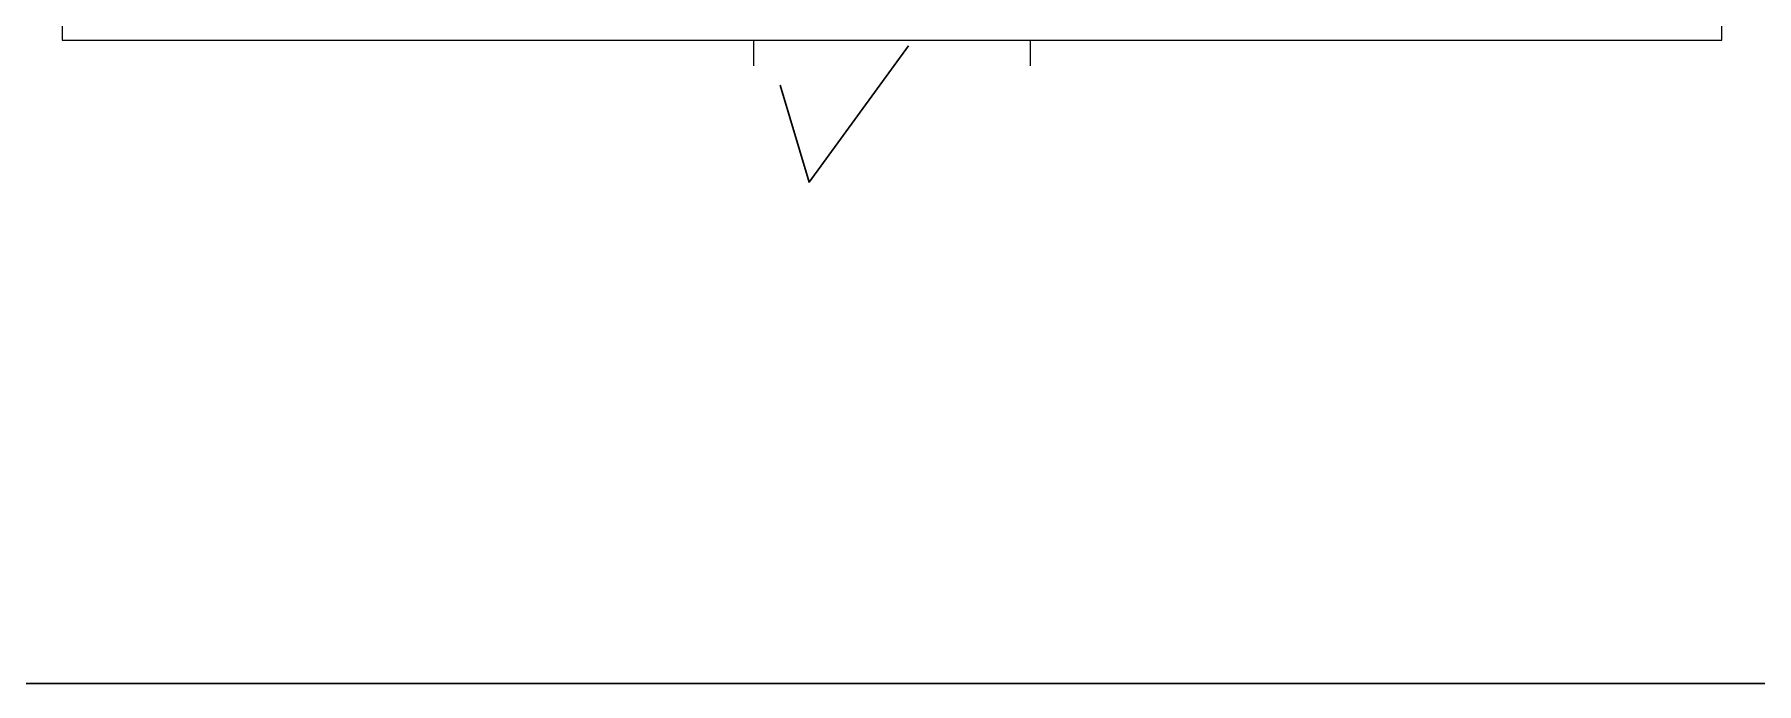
# Model space of a CAD drawing. Header units: millimetres. Extents: x 572274 to 2241483, y -888675 to -304135.
# Drawn here: x 1723776 to 1798481, y -673404 to -645257 of the extents above; entities that cross this region are included whole.
import ezdxf

# ---------------------------------------------------------------- set-up
doc = ezdxf.new("R2010")
doc.units = ezdxf.units.MM

msp = doc.modelspace()

# ---------------------------------------------------------------- linework, layer by layer
for p, q in [((1754981.068, -646621.392), (1754981.068, -645507.415)), ((1766981.068, -646621.392), (1766981.068, -645507.415))]:
    msp.add_line(p, q)
at = {"color": 1, "lineweight": 30}
for points in [[(895700, -596165.393), (2189064.52, -596165.393), (2189064.52, -673404.362), (1382666.64, -673404.362)], [(1756121.937, -647455.326), (1757381.937, -651665.326), (1761691.937, -645755.326)]]:
    msp.add_lwpolyline(points, dxfattribs=at)
at = {"lineweight": 25}
msp.add_lwpolyline([(1724981.068, -645507.415), (1796981.068, -645507.415), (1796981.068, -615807.415), (1724981.068, -615807.415)], close=True, dxfattribs=at)

doc.saveas('drawing.dxf')
